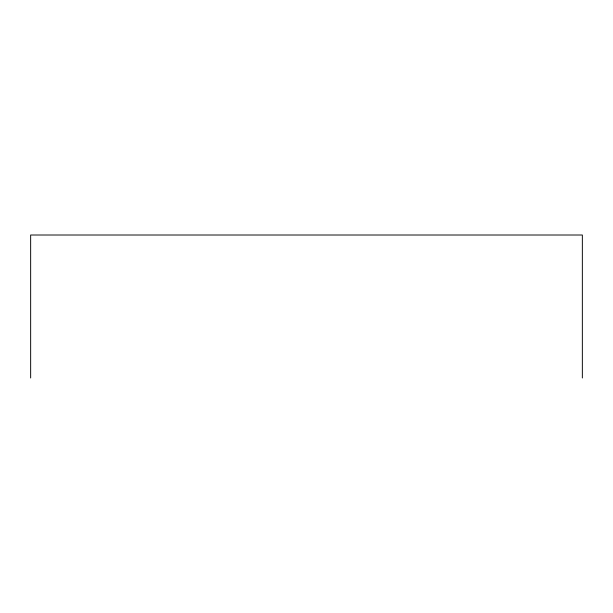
<?xml version="1.0" encoding="UTF-8"?>
<svg xmlns="http://www.w3.org/2000/svg" width="613" height="613" viewBox="0 0 613 613"><rect width="100%" height="100%" fill="white"/><g stroke="black" fill="none" stroke-linecap="round" stroke-linejoin="round"><path stroke-width="0.92" d="M582.35 377.991L582.35 235.009L30.65 235.009L30.65 377.991"/></g></svg>
